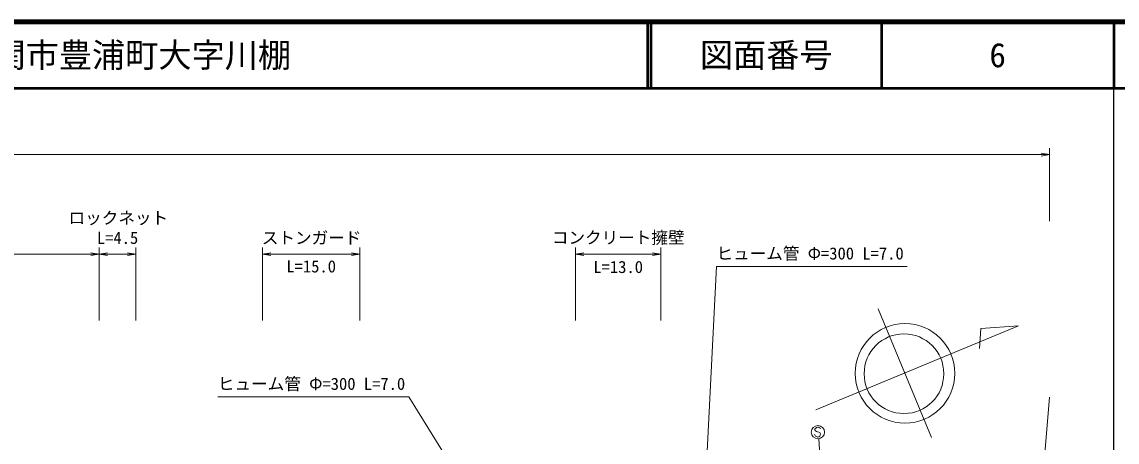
# Model space of a CAD drawing. Units: millimetres at full size, sheet at 1:1000; details may follow other scales. Extents: x 40000 to 680000, y 20000 to 380000.
# Drawn here: x 414464 to 579500, y 316690 to 380000 of the extents above; entities that cross this region are included whole.
import ezdxf
from ezdxf.enums import TextEntityAlignment as Align

# ---------------------------------------------------------------- set-up
doc = ezdxf.new("R2010")
doc.units = ezdxf.units.MM
doc.header["$LTSCALE"] = 1000
doc.linetypes.add('CHAIN', pattern=[18.5, 12, -1.5, 3.5, -1.5])
for name, color, linetype, lineweight in [('M-BMK', 2, 'CHAIN', 13), ('M-BMK-SRVR', 3, 'Continuous', 13), ('M-STR-HTXT', 7, 'Continuous', 13), ('M-STR-STRC', 7, 'Continuous', 25), ('M-TTL', 2, 'Continuous', 140), ('M-TTL-BAND', 7, 'Continuous', 25), ('M-TTL-LINE', 7, 'Continuous', 50)]:
    doc.layers.add(name, color=color, linetype=linetype, lineweight=lineweight)
doc.layers.add('M-TTL-TXT', color=7, linetype='Continuous')
doc.styles.add('ＭＳ ゴシック', font='')
doc.styles.get('ＭＳ ゴシック').set_extended_font_data('MS Gothic')

# ---------------------------------------------------------------- blocks, each defined once
blk = doc.blocks.new('open_arrow')
at = {"color": 0, "linetype": 'Continuous', "lineweight": -2}
blk.add_lwpolyline([(7.5, 1.25), (0, 0), (7.5, -1.25)], dxfattribs=at)

msp = doc.modelspace()

# ---------------------------------------------------------------- linework, layer by layer
at = {"layer": 'M-BMK'}
msp.add_line((567016, 295338), (569308, 323443), dxfattribs=at)
at = {"layer": 'M-BMK-SRVR'}
for p, q in [((543500, 336789), (551540, 317387)), ((534123, 321537), (564639, 334182)), ((558985, 333794), (558768, 330801)), ((564639, 334182), (558985, 333794))]:
    msp.add_line(p, q, dxfattribs=at)
for centre, radius in [((547536, 327049), 7501), ((547387, 326997), 6000)]:
    msp.add_circle(centre, radius, dxfattribs=at)
at = {"layer": 'M-STR-HTXT'}
for p, q in [((70140, 360000), (569308, 360000)), ((569308, 350000), (569308, 361000)), ((382286, 345000), (426124, 345000)), ((426124, 335000), (426124, 346000)), ((426124, 345000), (431633, 345000)), ((431633, 335000), (431633, 346000)), ((450731, 335000), (450731, 346000)), ((450731, 345000), (465377, 345000)), ((465377, 335000), (465377, 346000)), ((497880, 335000), (497880, 346002)), ((497880, 345002), (510754, 345002)), ((510754, 335000), (510754, 346002))]:
    msp.add_line(p, q, dxfattribs=at)
for points in [[(516697, 294362), (519126, 343149), (547876, 343149)], [(494502, 288411), (472752, 323507), (444002, 323507)]]:
    msp.add_lwpolyline(points, dxfattribs=at)
at = {"layer": 'M-STR-STRC', "lineweight": 13}
for p, q in [((533965, 318674), (533949, 318560)), ((533949, 318560), (534035, 318378)), ((534094, 318813), (533965, 318674)), ((534225, 318906), (534094, 318813)), ((534391, 318939), (534225, 318906)), ((534507, 318923), (534391, 318939)), ((534651, 318850), (534507, 318923)), ((534761, 318776), (534651, 318850)), ((534795, 318664), (534761, 318776)), ((533952, 317786), (533913, 317896)), ((534036, 317608), (533952, 317786)), ((534035, 318378), (534186, 318305)), ((534139, 317534), (534036, 317608)), ((534285, 317459), (534139, 317534)), ((534186, 318305), (534718, 318116)), ((534406, 317442), (534285, 317459)), ((534573, 317471), (534406, 317442)), ((534698, 317567), (534573, 317471)), ((535731, 297985), (534575, 317199)), ((534769, 317716), (534698, 317567)), ((534718, 318116), (534799, 317944)), ((534799, 317944), (534769, 317716))]:
    msp.add_line(p, q, dxfattribs=at)
msp.add_circle((534423, 318188), 1000, dxfattribs=at)
at = {"layer": 'M-TTL'}
msp.add_line((680000, 380000), (40000, 380000), dxfattribs=at)
at = {"layer": 'M-TTL-BAND'}
msp.add_line((579000, 20000), (579000, 370000), dxfattribs=at)
at = {"layer": 'M-TTL-LINE'}
for p, q in [((508747, 380000), (508747, 370000)), ((509247, 380000), (509247, 370000)), ((543997, 380000), (543997, 370000)), ((579000, 380000), (579000, 370000)), ((40000, 370000), (680000, 370000))]:
    msp.add_line(p, q, dxfattribs=at)

# ---------------------------------------------------------------- block references
at = {"layer": 'M-STR-HTXT', "xscale": 167, "yscale": 167, "rotation": 180}
for p in [(569308, 360000), (426124, 345000), (431633, 345000), (465377, 345000), (510754, 345002)]:
    msp.add_blockref('open_arrow', p, dxfattribs=at)
at = {"layer": 'M-STR-HTXT', "xscale": 167, "yscale": 167}
for p in [(426124, 345000), (450731, 345000), (497880, 345002)]:
    msp.add_blockref('open_arrow', p, dxfattribs=at)

# ---------------------------------------------------------------- texts
at = {"layer": 'M-STR-HTXT', "style": 'ＭＳ ゴシック'}
for s, p in [('ロックネット', (429000, 349000)), ('L=4.5', (428879, 346000)), ('ストンガード', (458116, 346000)), ('コンクリート擁壁', (504326, 346040)), ('L=15.0', (458054, 341702)), ('L=13.0', (504317, 341615))]:
    msp.add_text(s, height=1833, dxfattribs=at).set_placement(p, align=Align.BOTTOM_CENTER)
for p in [(519126, 343649), (444002, 324007)]:
    msp.add_text('ヒューム管 Φ=300 L=7.0', height=1833, dxfattribs=at).set_placement(p, align=Align.BOTTOM_LEFT)
at = {"layer": 'M-TTL-TXT', "style": 'ＭＳ ゴシック'}
msp.add_text('下関市豊浦町大字川棚', height=3666, dxfattribs=at).set_placement((405024, 375000), align=Align.MIDDLE_LEFT)
for s, p in [('図面番号', (526622, 375000)), ('6', (561497, 375000))]:
    msp.add_text(s, height=3666, dxfattribs=at).set_placement(p, align=Align.MIDDLE_CENTER)

doc.saveas('drawing.dxf')
